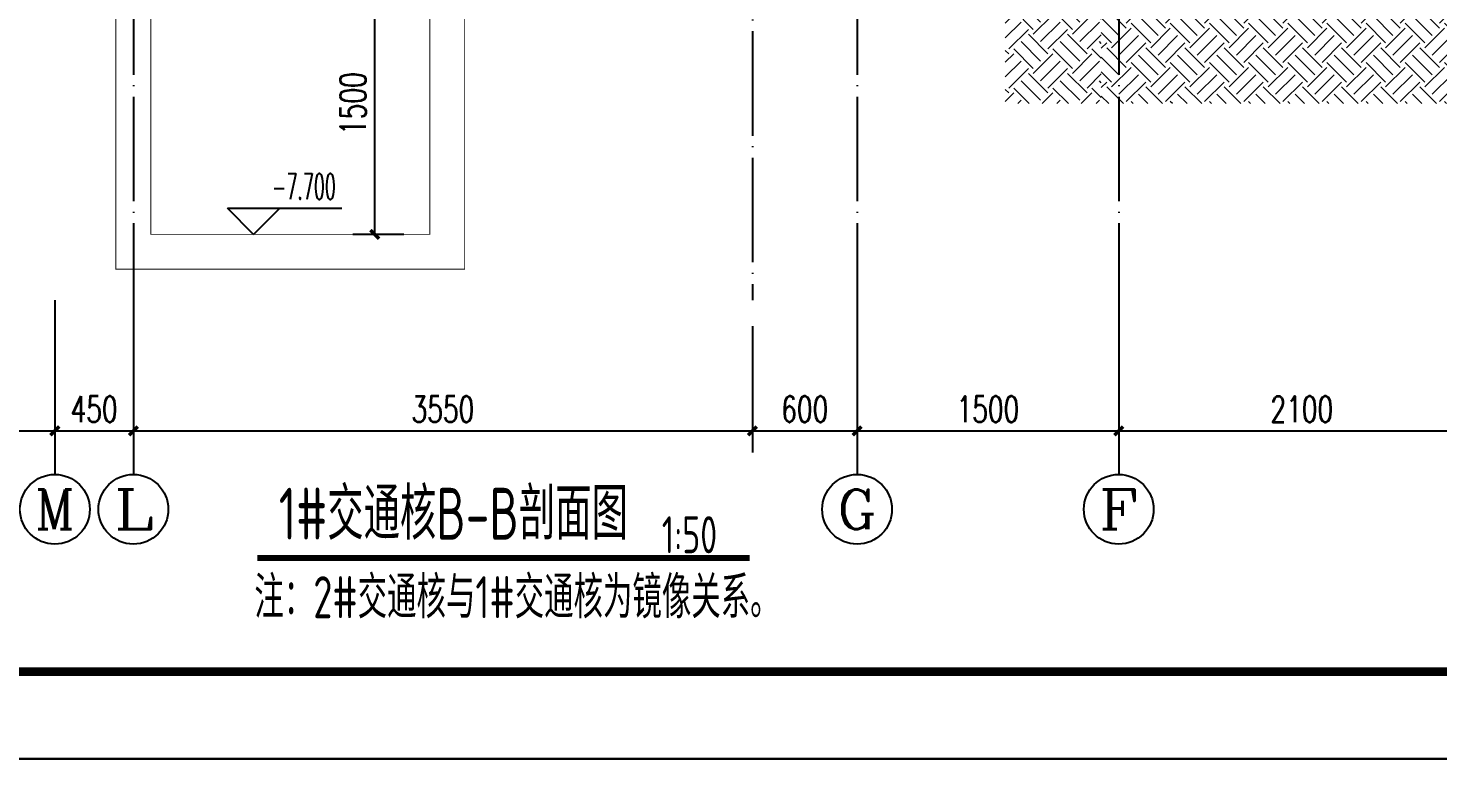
# Model space of a CAD drawing. Extents: x 393367 to 3005760, y 4998 to 826018.
# Drawn here: x 2824898 to 2832981, y 517962 to 522153 of the extents above; entities that cross this region are included whole.
import ezdxf
from ezdxf.enums import TextEntityAlignment as Align

# ---------------------------------------------------------------- set-up
doc = ezdxf.new("R2010")
doc.units = 0
doc.header["$LTSCALE"] = 1000
doc.linetypes.add('#P_--_20B1_001_t3$0$DASH', pattern=[0.35, 0.25, -0.1])
doc.linetypes.add('DOTE', pattern=[2.42, 2, -0.2, 0.02, -0.2])
doc.layers.get('0').update_dxf_attribs({"linetype": 'CONTINUOUS'})
doc.layers.get('Defpoints').update_dxf_attribs({"linetype": 'CONTINUOUS'})
for name, color, linetype in [('-TK', 7, 'CONTINUOUS'), ('AXIS', 3, 'CONTINUOUS'), ('AXIS_TEXT', 7, 'CONTINUOUS'), ('DIM_ELEV', 3, 'CONTINUOUS'), ('DIM_SYMB', 3, 'CONTINUOUS'), ('DOTE', 8, 'DOTE'), ('PUB_TEXT', 7, 'CONTINUOUS'), ('人防集水坑', 11, 'CONTINUOUS'), ('尺寸标注', 86, 'CONTINUOUS')]:
    doc.layers.add(name, color=color, linetype=linetype)
doc.layers.add('yichutu', color=7, linetype='CONTINUOUS', true_color=0xffffff, plot=False)
doc.layers.add('填充', color=251, linetype='CONTINUOUS', lineweight=5)
doc.styles.add('_TCH_AXIS', font='COMPLEX', dxfattribs={"bigfont": 'GBCBIG'})
doc.styles.add('_TCH_DIM', font='simplex.shx', dxfattribs={"width": 0.65, "bigfont": 'gbcbig.shx'})
doc.styles.add('_TCH_DIM_T3', font='SIMPLEX', dxfattribs={"width": 0.705882, "bigfont": 'GBCBIG'})
doc.styles.add('COMPLEX', font='COMPLEX')
doc.styles.add('TSSD_Rein', font='Tssdeng.shx', dxfattribs={"width": 0.7, "bigfont": 'hztxt.shx'})
doc.dimstyles.new('_TCH_ARCH&&50', dxfattribs={"dimtxt": 148.75, "dimasz": 50, "dimexe": 125, "dimexo": 150, "dimgap": 50, "dimtad": 1, "dimdec": 0, "dimzin": 0, "dimdsep": 46, "dimtxsty": '_TCH_DIM_T3', "dimblk": 'ARCHTICK', "dimcen": 0.09, "dimclrt": 4, "dimazin": 2, "dimtfac": 1, "dimtdec": 0, "dimtix": 1, "dimtmove": 2, "dimatfit": 3, "dimfxl": 1, "dimtolj": 1, "dimtzin": 0, "dimarcsym": 0})

# ---------------------------------------------------------------- blocks, each defined once
blk = doc.blocks.new('A1')
blk.add_lwpolyline([(0, 59400), (0, 0), (84100, 0), (84100, 59400)], close=True)
at = {"const_width": 100}
blk.add_lwpolyline([(2500, 58400), (2500, 1000), (83100, 1000), (83100, 58400)], close=True, dxfattribs=at)
blk = doc.blocks.new('_ArchTick')
at = {"color": 0, "linetype": 'ByBlock', "const_width": 0.4}
blk.add_lwpolyline([(-0.5, -0.5), (0.5, 0.5)], dxfattribs=at)
blk = doc.blocks.new('*D2372')
at = {"layer": 'Defpoints', "color": 0, "transparency": 16777216}
for p in [(2826885.2, 522470.4), (2827201.4, 522470.4), (2827201.4, 520970.4)]:
    blk.add_point(p, dxfattribs=at)
at = {"layer": '尺寸标注', "color": 0, "lineweight": -2, "transparency": 16777216}
for p, q in [((2827051.4, 522470.4), (2826760.2, 522470.4)), ((2826885.2, 520970.4), (2826885.2, 522470.4)), ((2827051.4, 520970.4), (2826760.2, 520970.4))]:
    blk.add_line(p, q, dxfattribs=at)
at = {"layer": '尺寸标注', "color": 0, "lineweight": -2, "transparency": 16777216, "xscale": 50, "yscale": 50, "zscale": 50}
for p, rotation in [((2826885.2, 522470.4), 90), ((2826885.2, 520970.4), 270)]:
    blk.add_blockref('_ArchTick', p, dxfattribs=dict(at, rotation=rotation))
at = {"layer": '尺寸标注', "color": 4, "transparency": 16777216, "insert": (2826760.8, 521720.4), "char_height": 148.75, "attachment_point": 5, "rotation": 90, "style": '_TCH_DIM_T3'}
blk.add_mtext('\\A1;1500', dxfattribs=at)
blk = doc.blocks.new('*D2413')
at = {"layer": 'AXIS', "color": 0, "lineweight": -2, "transparency": 16777216}
for p, q in [((2831151.4, 520443.4), (2831151.4, 519718.4)), ((2833251.4, 520443.4), (2833251.4, 519718.4)), ((2831151.4, 519843.4), (2833251.4, 519843.4))]:
    blk.add_line(p, q, dxfattribs=at)
at = {"layer": 'Defpoints', "color": 0, "transparency": 16777216}
for p in [(2831151.4, 520593.4), (2833251.4, 520593.4), (2833251.4, 519843.4)]:
    blk.add_point(p, dxfattribs=at)
at = {"layer": 'AXIS', "color": 0, "lineweight": -2, "transparency": 16777216, "xscale": 50, "yscale": 50, "zscale": 50, "rotation": 180}
blk.add_blockref('_ArchTick', (2831151.4, 519843.4), dxfattribs=at)
at = {"layer": 'AXIS', "color": 0, "lineweight": -2, "transparency": 16777216, "xscale": 50, "yscale": 50, "zscale": 50}
blk.add_blockref('_ArchTick', (2833251.4, 519843.4), dxfattribs=at)
at = {"layer": 'AXIS', "color": 4, "transparency": 16777216, "insert": (2832201.4, 519967.7), "char_height": 148.75, "attachment_point": 5, "style": '_TCH_DIM_T3'}
blk.add_mtext('\\A1;2100', dxfattribs=at)
blk = doc.blocks.new('*D2414')
at = {"layer": 'AXIS', "color": 0, "lineweight": -2, "transparency": 16777216}
for p, q in [((2829651.4, 520443.4), (2829651.4, 519718.4)), ((2831151.4, 520443.4), (2831151.4, 519718.4)), ((2829651.4, 519843.4), (2831151.4, 519843.4))]:
    blk.add_line(p, q, dxfattribs=at)
at = {"layer": 'Defpoints', "color": 0, "transparency": 16777216}
for p in [(2829651.4, 520593.4), (2831151.4, 520593.4), (2831151.4, 519843.4)]:
    blk.add_point(p, dxfattribs=at)
at = {"layer": 'AXIS', "color": 0, "lineweight": -2, "transparency": 16777216, "xscale": 50, "yscale": 50, "zscale": 50, "rotation": 180}
blk.add_blockref('_ArchTick', (2829651.4, 519843.4), dxfattribs=at)
at = {"layer": 'AXIS', "color": 0, "lineweight": -2, "transparency": 16777216, "xscale": 50, "yscale": 50, "zscale": 50}
blk.add_blockref('_ArchTick', (2831151.4, 519843.4), dxfattribs=at)
at = {"layer": 'AXIS', "color": 4, "transparency": 16777216, "insert": (2830401.4, 519967.7), "char_height": 148.75, "attachment_point": 5, "style": '_TCH_DIM_T3'}
blk.add_mtext('\\A1;1500', dxfattribs=at)
blk = doc.blocks.new('*D2415')
at = {"layer": 'AXIS', "color": 0, "lineweight": -2, "transparency": 16777216}
for p, q in [((2829051.4, 520443.4), (2829051.4, 519718.4)), ((2829651.4, 520443.4), (2829651.4, 519718.4)), ((2829051.4, 519843.4), (2829651.4, 519843.4))]:
    blk.add_line(p, q, dxfattribs=at)
at = {"layer": 'Defpoints', "color": 0, "transparency": 16777216}
for p in [(2829051.4, 520593.4), (2829651.4, 520593.4), (2829651.4, 519843.4)]:
    blk.add_point(p, dxfattribs=at)
at = {"layer": 'AXIS', "color": 0, "lineweight": -2, "transparency": 16777216, "xscale": 50, "yscale": 50, "zscale": 50, "rotation": 180}
blk.add_blockref('_ArchTick', (2829051.4, 519843.4), dxfattribs=at)
at = {"layer": 'AXIS', "color": 0, "lineweight": -2, "transparency": 16777216, "xscale": 50, "yscale": 50, "zscale": 50}
blk.add_blockref('_ArchTick', (2829651.4, 519843.4), dxfattribs=at)
at = {"layer": 'AXIS', "color": 4, "transparency": 16777216, "insert": (2829351.4, 519967.7), "char_height": 148.75, "attachment_point": 5, "style": '_TCH_DIM_T3'}
blk.add_mtext('\\A1;600', dxfattribs=at)
blk = doc.blocks.new('*D2416')
at = {"layer": 'AXIS', "color": 0, "lineweight": -2, "transparency": 16777216}
for p, q in [((2825501.4, 520443.4), (2825501.4, 519718.4)), ((2829051.4, 520443.4), (2829051.4, 519718.4)), ((2825501.4, 519843.4), (2829051.4, 519843.4))]:
    blk.add_line(p, q, dxfattribs=at)
at = {"layer": 'Defpoints', "color": 0, "transparency": 16777216}
for p in [(2825501.4, 520593.4), (2829051.4, 520593.4), (2829051.4, 519843.4)]:
    blk.add_point(p, dxfattribs=at)
at = {"layer": 'AXIS', "color": 0, "lineweight": -2, "transparency": 16777216, "xscale": 50, "yscale": 50, "zscale": 50, "rotation": 180}
blk.add_blockref('_ArchTick', (2825501.4, 519843.4), dxfattribs=at)
at = {"layer": 'AXIS', "color": 0, "lineweight": -2, "transparency": 16777216, "xscale": 50, "yscale": 50, "zscale": 50}
blk.add_blockref('_ArchTick', (2829051.4, 519843.4), dxfattribs=at)
at = {"layer": 'AXIS', "color": 4, "transparency": 16777216, "insert": (2827276.4, 519967.7), "char_height": 148.75, "attachment_point": 5, "style": '_TCH_DIM_T3'}
blk.add_mtext('\\A1;3550', dxfattribs=at)
blk = doc.blocks.new('*D2417')
at = {"layer": 'AXIS', "color": 0, "lineweight": -2, "transparency": 16777216}
for p, q in [((2825051.4, 520443.4), (2825051.4, 519718.4)), ((2825501.4, 520443.4), (2825501.4, 519718.4)), ((2825051.4, 519843.4), (2825501.4, 519843.4))]:
    blk.add_line(p, q, dxfattribs=at)
at = {"layer": 'Defpoints', "color": 0, "transparency": 16777216}
for p in [(2825051.4, 520593.4), (2825501.4, 520593.4), (2825501.4, 519843.4)]:
    blk.add_point(p, dxfattribs=at)
at = {"layer": 'AXIS', "color": 0, "lineweight": -2, "transparency": 16777216, "xscale": 50, "yscale": 50, "zscale": 50, "rotation": 180}
blk.add_blockref('_ArchTick', (2825051.4, 519843.4), dxfattribs=at)
at = {"layer": 'AXIS', "color": 0, "lineweight": -2, "transparency": 16777216, "xscale": 50, "yscale": 50, "zscale": 50}
blk.add_blockref('_ArchTick', (2825501.4, 519843.4), dxfattribs=at)
at = {"layer": 'AXIS', "color": 4, "transparency": 16777216, "insert": (2825276.4, 519967.7), "char_height": 148.75, "attachment_point": 5, "style": '_TCH_DIM_T3'}
blk.add_mtext('\\A1;450', dxfattribs=at)
blk = doc.blocks.new('*D2418')
at = {"layer": 'AXIS', "color": 0, "lineweight": -2, "transparency": 16777216}
for p, q in [((2823551.4, 520443.4), (2823551.4, 519718.4)), ((2825051.4, 520443.4), (2825051.4, 519718.4)), ((2823551.4, 519843.4), (2825051.4, 519843.4))]:
    blk.add_line(p, q, dxfattribs=at)
at = {"layer": 'Defpoints', "color": 0, "transparency": 16777216}
for p in [(2823551.4, 520593.4), (2825051.4, 520593.4), (2825051.4, 519843.4)]:
    blk.add_point(p, dxfattribs=at)
at = {"layer": 'AXIS', "color": 0, "lineweight": -2, "transparency": 16777216, "xscale": 50, "yscale": 50, "zscale": 50, "rotation": 180}
blk.add_blockref('_ArchTick', (2823551.4, 519843.4), dxfattribs=at)
at = {"layer": 'AXIS', "color": 0, "lineweight": -2, "transparency": 16777216, "xscale": 50, "yscale": 50, "zscale": 50}
blk.add_blockref('_ArchTick', (2825051.4, 519843.4), dxfattribs=at)
at = {"layer": 'AXIS', "color": 4, "transparency": 16777216, "insert": (2824301.4, 519967.7), "char_height": 148.75, "attachment_point": 5, "style": '_TCH_DIM_T3'}
blk.add_mtext('\\A1;1500', dxfattribs=at)
blk = doc.blocks.new('_axiso')
blk.add_circle((0, 0), 0.5)
at = {"layer": 'AXIS_TEXT', "style": 'COMPLEX', "width": 1.041667}
blk.add_attdef('A', text='', height=0.56, dxfattribs=at).set_placement((-0.25, -0.28), (0.25, -0.28), align=Align.FIT)
blk = doc.blocks.new('yct-841-594-42050-29700-50-1000')
at = {"layer": 'yichutu', "color": 7, "true_color": 0xffffff}
blk.add_lwpolyline([(0, 0), (0, 29700), (42050, 29700), (42050, 0)], close=True, dxfattribs=at)

msp = doc.modelspace()

# ---------------------------------------------------------------- hatches: boundary and pattern name
at = {"layer": '填充'}
h = msp.add_hatch(dxfattribs=at)
h.set_pattern_fill('EARTH', color=250, scale=50, angle=45, style=0)
h.set_pattern_definition([(45, (2667529.36, 660554.43), (0, 224.5064), [158.75, -158.75]), (45, (2667487.26, 660596.52), (0, 224.5064), [158.75, -158.75]), (45, (2667445.17, 660638.62), (0, 224.5064), [158.75, -158.75]), (135, (2667445.17, 660666.68), (-224.5064, 0), [158.75, -158.75]), (135, (2667487.26, 660708.77), (-224.5064, 0), [158.75, -158.75]), (135, (2667529.36, 660750.87), (-224.5064, 0), [158.75, -158.75])])
h.paths.add_polyline_path([(2830501.1705, 521720.3555), (2831051.4224, 521720.3555), (2831051.42219, 523070.78219), (2830501.17029, 523070.78193)])
h = msp.add_hatch(dxfattribs=at)
h.set_pattern_fill('EARTH', color=250, scale=50, angle=45, style=0)
h.set_pattern_definition([(45, (2667529.36, 659354.43), (0, 224.5064), [158.75, -158.75]), (45, (2667487.26, 659396.52), (0, 224.5064), [158.75, -158.75]), (45, (2667445.17, 659438.62), (0, 224.5064), [158.75, -158.75]), (135, (2667445.17, 659466.68), (-224.5064, 0), [158.75, -158.75]), (135, (2667487.26, 659508.77), (-224.5064, 0), [158.75, -158.75]), (135, (2667529.36, 659550.87), (-224.5064, 0), [158.75, -158.75])])
h.paths.add_polyline_path([(2833351.39037, 521720.45732), (2833351.39037, 522270.3555), (2831051.38916, 522270.70922), (2831051.38943, 521720.45732)])

# ---------------------------------------------------------------- linework, layer by layer
at = {"layer": 'AXIS'}
for p, q in [((2825051.39037, 520593.35538), (2825051.39037, 519593.35538)), ((2825501.39037, 520593.35538), (2825501.39037, 519593.35538)), ((2829651.39037, 520593.35538), (2829651.39037, 519593.35538)), ((2831151.39037, 520593.35538), (2831151.39037, 519593.35538))]:
    msp.add_line(p, q, dxfattribs=at)
at = {"layer": 'DIM_ELEV', "color": 3}
for p, q in [((2826190.77218, 520970.3555), (2826040.77218, 521120.3555)), ((2826040.77218, 521120.3555), (2826696.77218, 521120.3555)), ((2826190.77218, 520970.3555), (2826340.77218, 521120.3555))]:
    msp.add_line(p, q, dxfattribs=at)
at = {"layer": 'DIM_SYMB', "const_width": 35}
msp.add_lwpolyline([(2826211.4497, 519113.88794), (2829036.08504, 519113.88794)], dxfattribs=at)
at = {"layer": 'DOTE', "linetype": 'DOTE', "ltscale": 0.3}
for p, q in [((2825501.37106, 547170.35552), (2825501.39037, 520593.35538)), ((2829651.3711, 547170.35552), (2829651.39041, 520593.35537)), ((2831151.3711, 547170.35552), (2831151.39041, 520593.35537)), ((2829051.39041, 528670.3555), (2829051.39041, 520593.35537))]:
    msp.add_line(p, q, dxfattribs=at)
at = {"layer": '人防集水坑', "color": 41, "linetype": '#P_--_20B1_001_t3$0$DASH', "ltscale": 0.5, "const_width": 5}
msp.add_lwpolyline([(2825601.39037, 523820.3555), (2825601.39037, 520970.3555), (2827201.39037, 520970.3555), (2827201.41301, 523820.3255), (2827251.41312, 523820.32558), (2827251.41312, 523820.3555), (2827401.41338, 523820.3555), (2827401.38888, 520770.3555), (2825401.39037, 520770.3555), (2825401.39037, 523820.3555), (2825551.39046, 523820.3555), (2825551.39046, 523820.35559)], close=True, dxfattribs=at)

# ---------------------------------------------------------------- block references
at = {"layer": '-TK', "xscale": 0.5, "yscale": 0.5, "zscale": 0.5}
msp.add_blockref('A1', (2798752.93768, 517962.12225), dxfattribs=at)
at = {"layer": 'AXIS'}
ref = msp.add_blockref('_axiso', (2825051.39037, 519393.35538), dxfattribs=dict(at, xscale=400, yscale=400, zscale=400))
ref.add_attrib('A', 'M', dxfattribs={"layer": 'AXIS_TEXT', "height": 226.27417, "style": '_TCH_AXIS'}).set_placement((2824938.25328, 519280.2183), (2825164.52745, 519280.2183), align=Align.FIT)
ref = msp.add_blockref('_axiso', (2825501.39037, 519393.35538), dxfattribs=dict(at, xscale=400, yscale=400, zscale=400))
ref.add_attrib('A', 'L', dxfattribs={"layer": 'AXIS_TEXT', "height": 226.27417, "style": '_TCH_AXIS', "width": 1.4}).set_placement((2825388.25328, 519280.2183), (2825614.52745, 519280.2183), align=Align.FIT)
ref = msp.add_blockref('_axiso', (2829651.39037, 519393.35538), dxfattribs=dict(at, xscale=400, yscale=400, zscale=400))
ref.add_attrib('A', 'G', dxfattribs={"layer": 'AXIS_TEXT', "height": 226.27417, "style": '_TCH_AXIS', "width": 1.166667}).set_placement((2829538.25328, 519280.2183), (2829764.52745, 519280.2183), align=Align.FIT)
ref = msp.add_blockref('_axiso', (2831151.39037, 519393.35538), dxfattribs=dict(at, xscale=400, yscale=400, zscale=400))
ref.add_attrib('A', 'F', dxfattribs={"layer": 'AXIS_TEXT', "height": 226.27417, "style": '_TCH_AXIS', "width": 1.3125}).set_placement((2831038.25328, 519280.2183), (2831264.52745, 519280.2183), align=Align.FIT)
at = {"layer": 'yichutu'}
msp.add_blockref('yct-841-594-42050-29700-50-1000', (2798752.93768, 517962.12225), dxfattribs=at)

# ---------------------------------------------------------------- texts
at = {"layer": 'PUB_TEXT', "color": 3, "style": '_TCH_DIM', "width": 0.494118}
msp.add_text('-7.700', height=148.75, dxfattribs=at).set_placement((2826296.77218, 521170.4055))
at = {"layer": 'PUB_TEXT', "style": 'TSSD_Rein', "width": 0.7}
for s, height, p in [('1#交通核B-B剖面图', 297.5, (2826335.58972, 519219.5431)), ('1:50', 212.5, (2828531.38292, 519141.28171))]:
    msp.add_text(s, height=height, dxfattribs=at).set_placement(p)
at = {"layer": 'PUB_TEXT', "color": 1, "style": 'TSSD_Rein', "width": 0.7}
msp.add_text('注：2#交通核与1#交通核为镜像关系。', height=241.1347518, dxfattribs=at).set_placement((2826195.31337, 518768.307))

# ---------------------------------------------------------------- dimensions: what is measured, and where the dimension line sits
at = {"layer": 'AXIS'}
for p1, p2, picture, middle in [((2823551.39037, 520593.35538), (2825051.39037, 520593.35538), '*D2418', (2824301.39037, 519967.73038)), ((2825051.39037, 520593.35538), (2825501.39037, 520593.35538), '*D2417', (2825276.39037, 519967.73038)), ((2825501.39037, 520593.35538), (2829051.39041, 520593.35538), '*D2416', (2827276.39039, 519967.73038)), ((2829051.39041, 520593.35538), (2829651.39041, 520593.35538), '*D2415', (2829351.39041, 519967.73038)), ((2829651.39041, 520593.35538), (2831151.39037, 520593.35538), '*D2414', (2830401.39039, 519967.73038)), ((2831151.39037, 520593.35538), (2833251.39033, 520593.35538), '*D2413', (2832201.39035, 519967.73038))]:
    dim = msp.add_aligned_dim(p1=p1, p2=p2, distance=-750, dimstyle='_TCH_ARCH&&50', dxfattribs=at)
    dim.commit()
    dim.dimension.update_dxf_attribs({"geometry": picture, "text_midpoint": middle})
at = {"layer": '尺寸标注', "color": 106}
dim = msp.add_aligned_dim(p1=(2827201.39037, 520970.3555), p2=(2827201.39037, 522470.3555), distance=316.17184, dimstyle='_TCH_ARCH&&50', dxfattribs=at)
dim.commit()
dim.dimension.update_dxf_attribs({"geometry": '*D2372', "text_midpoint": (2826760.84353, 521720.3555)})

doc.saveas('drawing.dxf')
